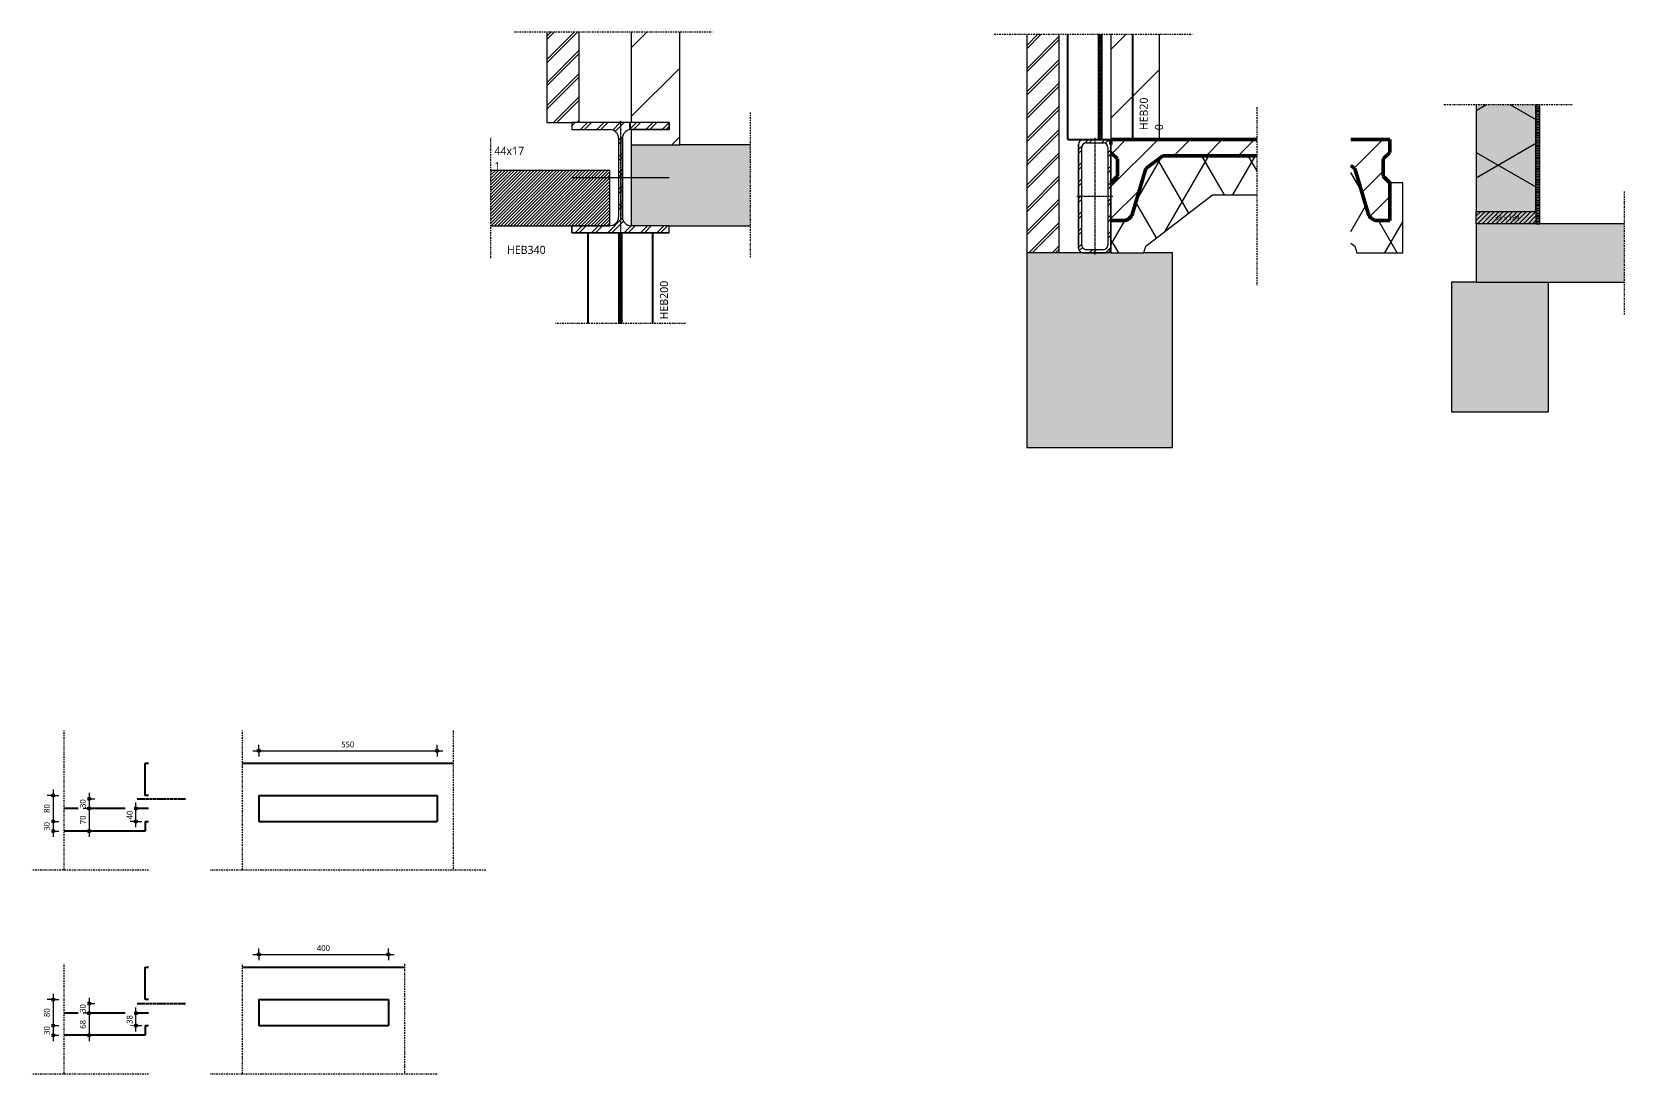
# Model space of a CAD drawing. Header units: millimetres. Extents: x -14163 to 55687, y -143 to 37302.
# Drawn here: x 44439 to 49350, y 25726 to 28942 of the extents above; entities that cross this region are included whole.
import ezdxf

# ---------------------------------------------------------------- set-up
doc = ezdxf.new("R2010")
doc.units = ezdxf.units.MM
for name, pattern in [('MV_center', [15, 6, -3, 3, -3]), ('MV_hartlijn_staal', [6.6, 5, -0.8, 0, -0.8]), ('MV_hidden', [3.75, 2.5, -1.25])]:
    doc.linetypes.add(name, pattern=pattern)
for name, color, linetype, lineweight in [('A-ANNO-DIMS', 211, 'Continuous', 13), ('A-ANNO-DIMS-10', 211, 'Continuous', 13), ('A-ANNO-NOTE', 131, 'Continuous', 18), ('A-DETL', 90, 'Continuous', 13), ('A-DETL-GENF', 92, 'Continuous', 18), ('A-DETL-IDEN', 3, 'Continuous', 18), ('A-DETL-MEDM', 33, 'Continuous', 18), ('G-ANNO-TEXT', 231, 'Continuous', 13)]:
    doc.layers.add(name, color=color, linetype=linetype, lineweight=lineweight)
doc.styles.add('Segoe UI', font='segoeui.ttf', dxfattribs={"height": 15})
doc.styles.add('Segoe UI_2', font='segoeui.ttf', dxfattribs={"height": 18})
doc.styles.add('Segoe UI_3', font='segoeui.ttf', dxfattribs={"height": 25})
doc.dimstyles.new('1_8_mm', dxfattribs={"dimscale": 304.8, "dimtxt": 18.852551, "dimasz": 0.032808, "dimexe": 0.059055, "dimexo": 0.0625, "dimgap": 0.016404, "dimtad": 1, "dimdec": 0, "dimzin": 0, "dimdsep": 46, "dimtxsty": 'Segoe UI_2', "dimblk1": 'DOTBLANK', "dimblk2": 'DOTBLANK', "dimsah": 1, "dimcen": 0.09, "dimdle": 0.059055, "dimazin": 0, "dimtfac": 1, "dimtdec": 4, "dimtix": 1, "dimtmove": 0, "dimatfit": 3, "dimfxl": 0.059055, "dimfxlon": 1, "dimtvp": 1, "dimtfill": 1, "dimtolj": 1, "dimtzin": 0, "dimarcsym": 2})
pattern_1 = [(45, (0, 0), (-35.921024, 35.921024), []), (45, (10.16, 0), (-35.921024, 35.921024), [])]
pattern_2 = [(45, (0, 0), (-106.066, 106.066), [])]

# ---------------------------------------------------------------- blocks, each defined once
blk = doc.blocks.new('NLRS_00_DI_maskeer - Type 1-4234760-Details Constructie')
at = {"layer": 'A-DETL-GENF', "linetype": 'MV_center'}
blk.add_line((330, 0), (-10.3, 0), dxfattribs=at)
blk = doc.blocks.new('NLRS_00_DI_maskeer - Type 1-V128-Details Constructie')
at = {"layer": 'A-DETL-GENF', "linetype": 'MV_center'}
blk.add_line((260.3, 0), (-100, 0), dxfattribs=at)
blk = doc.blocks.new('NLRS_00_DI_maskeer - Type 1-V129-Details Constructie')
at = {"layer": 'A-DETL-GENF', "linetype": 'MV_center'}
blk.add_line((340.3, 0), (0, 0), dxfattribs=at)
blk = doc.blocks.new('NLRS_00_DI_maskeer - Type 1-4234577-Details Constructie')
at = {"layer": 'A-DETL-GENF', "linetype": 'MV_center'}
blk.add_line((600, 0), (-100, 0), dxfattribs=at)
blk = doc.blocks.new('NLRS_00_DI_maskeer - Type 1-V130-Details Constructie')
at = {"layer": 'A-DETL-GENF', "linetype": 'MV_center'}
blk.add_line((330, 0), (-100, 0), dxfattribs=at)
blk = doc.blocks.new('NLRS_00_DI_maskeer - Type 1-V131-Details Constructie')
at = {"layer": 'A-DETL-GENF', "linetype": 'MV_center'}
blk.add_line((430, 0), (0, 0), dxfattribs=at)
blk = doc.blocks.new('NLRS_00_DI_maskeer - Type 1-4235044-Details Constructie')
at = {"layer": 'A-DETL-GENF', "linetype": 'MV_center'}
blk.add_line((750, 0), (-100, 0), dxfattribs=at)
blk = doc.blocks.new('28 Staalprofielen- IPE_HEA_HEB 2d - HEB340-3530648-Details Constructie')
at = {"layer": 'A-DETL-GENF', "lineweight": 13}
h = blk.add_hatch(dxfattribs=at)
h.set_pattern_fill('FP_253', color=256, style=0, pattern_type=2)
h.set_pattern_definition([(45, (-46254.398, -28492.188), (-25.144717, 25.144717), []), (45, (-46254.398, -28454.088), (-25.144717, 25.144717), [])])
h.paths.add_polyline_path([(150, -170), (150, -148.5), (33, -148.5), (26, -147.6), (19.5, -144.9), (13.9, -140.6), (9.6, -135), (6.9, -128.5), (6, -121.5), (6, 121.5), (6.9, 128.5), (9.6, 135), (13.9, 140.6), (19.5, 144.9), (26, 147.6), (33, 148.5), (150, 148.5), (150, 170), (-150, 170), (-150, 148.5), (-33, 148.5), (-26, 147.6), (-19.5, 144.9), (-13.9, 140.6), (-9.6, 135), (-6.9, 128.5), (-6, 121.5), (-6, -121.5), (-6.9, -128.5), (-9.6, -135), (-13.9, -140.6), (-19.5, -144.9), (-26, -147.6), (-33, -148.5), (-150, -148.5), (-150, -170)])
at = {"layer": 'A-DETL-GENF'}
for p, q in [((150, 170), (-150, 170)), ((-150, 170), (-150, 148.5)), ((150, 170), (-150, 170)), ((-150, 170), (-150, 148.5)), ((-150, 148.5), (-33, 148.5)), ((-150, 148.5), (-33, 148.5)), ((33, 148.5), (150, 148.5)), ((150, 148.5), (33, 148.5)), ((150, 148.5), (150, 170)), ((150, 170), (150, 148.5)), ((-6, 121.5), (-6, -121.5)), ((-6, 121.5), (-6, -121.5)), ((6, -121.5), (6, 121.5)), ((6, 121.5), (6, -121.5)), ((-150, 0), (150, 0)), ((-33, -148.5), (-150, -148.5)), ((-150, -148.5), (-150, -170)), ((-150, -170), (-150, -148.5)), ((-150, -148.5), (-33, -148.5)), ((-150, -170), (150, -170)), ((150, -170), (-150, -170)), ((150, -148.5), (33, -148.5)), ((150, -148.5), (33, -148.5)), ((150, -170), (150, -148.5)), ((150, -170), (150, -148.5))]:
    blk.add_line(p, q, dxfattribs=at)
at = {"layer": 'A-DETL-GENF', "linetype": 'MV_hartlijn_staal', "lineweight": 13}
blk.add_line((0, 175), (0, -170), dxfattribs=at)
at = {"layer": 'A-DETL-GENF'}
for centre, start, end in [((-33, 121.5), 0, 90), ((-33, 121.5), 360, 90), ((33, 121.5), 90, 180), ((33, 121.5), 90, 180), ((-33, -121.5), 270, 0), ((-33, -121.5), 270, 0), ((33, -121.5), 180, 270), ((33, -121.5), 180, 270)]:
    blk.add_arc(centre, 27, start, end, dxfattribs=at)
blk = doc.blocks.new('23 Ribcassettevloer_dwars - 900-668171-Details Constructie')
at = {"layer": 'A-DETL-GENF', "lineweight": 13}
h = blk.add_hatch(dxfattribs=at)
h.set_pattern_fill('FP_255', color=256, style=0, pattern_type=2)
h.set_pattern_definition([(45, (-47767.4, -28660.04), (-49.497475, 49.497475), [])])
h.paths.add_polyline_path([(37.7, -300), (45.3, -299), (52.4, -296.2), (58.5, -291.6), (63.3, -285.6), (66.4, -278.6), (108, -140), (160, -100), (450, -100), (450, -50), (0, -50), (0, -90), (20, -110), (20, -163.3), (0, -183.3), (0, -300), (20.2, -300)])
h.paths.add_polyline_path([(822.3, -300), (860, -300), (860, -183.3), (840, -163.3), (840, -110), (860, -90), (860, -50), (739.7, -50), (739.7, -130.5), (752, -140), (793.6, -278.6), (796.7, -285.6), (801.5, -291.6), (807.6, -296.2), (814.7, -299)])
h = blk.add_hatch(dxfattribs=at)
h.set_pattern_fill('FP_254', color=256, style=0, pattern_type=2)
h.set_pattern_definition([(60, (-4847.48, -1838.91), (-107.3872, 62), []), (120, (-4847.48, -1838.91), (-107.3872, -62), [])])
h.paths.add_polyline_path([(101.7, -400), (108, -379), (313.4, -221), (450, -221), (450, -100), (160, -100), (108, -140), (66.4, -278.6), (63.3, -285.6), (58.5, -291.6), (52.4, -296.2), (45.3, -299), (37.7, -300), (0, -300), (0, -400), (20.2, -400)])
h.paths.add_polyline_path([(758.3, -400), (900, -400), (900, -183.3), (860, -183.3), (860, -300), (822.3, -300), (814.7, -299), (807.6, -296.2), (801.5, -291.6), (796.7, -285.6), (793.6, -278.6), (752, -140), (739.7, -130.5), (739.7, -369.5), (752, -379)])
at = {"layer": 'A-DETL-GENF', "lineweight": 50}
for p, q in [((450, -50), (0, -50)), ((0, -50), (0, -65)), ((0, -90), (20, -110)), ((860, -50), (739.7, -50)), ((840, -110), (860, -90)), ((860, -90), (860, -50)), ((20, -110), (20, -163.3)), ((66.4, -278.6), (108, -140)), ((108, -140), (160, -100)), ((160, -100), (450, -100)), ((739.7, -130.5), (752, -140)), ((752, -140), (793.6, -278.6)), ((840, -163.3), (840, -110)), ((20, -163.3), (0, -183.3)), ((860, -183.3), (840, -163.3)), ((860, -300), (860, -183.3)), ((0, -300), (37.7, -300)), ((822.3, -300), (860, -300))]:
    blk.add_line(p, q, dxfattribs=at)
at = {"layer": 'A-DETL-GENF', "lineweight": 13}
for p, q in [((900, -183.3), (860, -183.3)), ((900, -400), (900, -183.3)), ((108, -379), (313.4, -221)), ((313.4, -221), (450, -221)), ((0, -385), (0, -400)), ((101.7, -400), (108, -379)), ((739.7, -369.5), (752, -379)), ((752, -379), (758.3, -400)), ((0, -400), (101.7, -400)), ((758.3, -400), (900, -400))]:
    blk.add_line(p, q, dxfattribs=at)
at = {"layer": 'A-DETL-GENF', "lineweight": 50}
for centre, start, end in [((37.7, -270), 270, 343.3008), ((822.3, -270), 196.6992, 270)]:
    blk.add_arc(centre, 30, start, end, dxfattribs=at)
blk = doc.blocks.new('28 Staalprofielen- koker SHS-2d - K350_100_10-4228990-Details Constructie')
at = {"layer": 'A-DETL-GENF', "lineweight": 13}
h = blk.add_hatch(dxfattribs=at)
h.set_pattern_fill('FP_256', color=256, style=0, pattern_type=2)
h.set_pattern_definition([(45, (-47717.398, -28435.042), (-25.144717, 25.144717), []), (45, (-47717.398, -28396.942), (-25.144717, 25.144717), [])])
h.paths.add_polyline_path([(-35, -175), (35, -175), (38.9, -174.5), (42.5, -173), (45.6, -170.6), (48, -167.5), (49.5, -163.9), (50, -160), (50, 160), (49.5, 163.9), (48, 167.5), (45.6, 170.6), (42.5, 173), (38.9, 174.5), (35, 175), (-35, 175), (-38.9, 174.5), (-42.5, 173), (-45.6, 170.6), (-48, 167.5), (-49.5, 163.9), (-50, 160), (-50, -160), (-49.5, -163.9), (-48, -167.5), (-45.6, -170.6), (-42.5, -173), (-38.9, -174.5)])
h.paths.add_polyline_path([(26.5, -165), (-26.5, -165), (-30, -164.5), (-33.2, -163.2), (-36, -161), (-38.2, -158.2), (-39.5, -155), (-40, -151.5), (-40, 151.5), (-39.5, 155), (-38.2, 158.3), (-36, 161), (-33.2, 163.2), (-30, 164.5), (-26.5, 165), (26.5, 165), (30, 164.5), (33.3, 163.2), (36, 161), (38.2, 158.3), (39.5, 155), (40, 151.5), (40, -151.5), (39.5, -155), (38.2, -158.2), (36, -161), (33.3, -163.2), (30, -164.5)])
at = {"layer": 'A-DETL-GENF'}
for p, q in [((-50, 160), (-50, -160)), ((-50, -160), (-50, 160)), ((-40, -151.5), (-40, 151.5)), ((-40, -151.5), (-40, 151.5)), ((35, 175), (-35, 175)), ((-35, 175), (35, 175)), ((-26.5, 165), (26.5, 165)), ((-26.5, 165), (26.5, 165)), ((40, 151.5), (40, -151.5)), ((40, 151.5), (40, -151.5)), ((50, -160), (50, 160)), ((50, 160), (50, -160)), ((-35, -175), (35, -175)), ((35, -175), (-35, -175)), ((26.5, -165), (-26.5, -165)), ((26.5, -165), (-26.5, -165))]:
    blk.add_line(p, q, dxfattribs=at)
at = {"layer": 'A-DETL-GENF', "linetype": 'MV_hartlijn_staal', "lineweight": 13}
for p, q in [((0, 180), (0, -180)), ((-55, 0), (56.1, 0))]:
    blk.add_line(p, q, dxfattribs=at)
at = {"layer": 'A-DETL-GENF'}
for centre, radius, start, end in [((-35, 160), 15, 90, 180), ((-35, 160), 15, 90, 180), ((-26.5, 151.5), 13.5, 90, 180), ((-26.5, 151.5), 13.5, 90, 180), ((26.5, 151.5), 13.5, 360, 90), ((26.5, 151.5), 13.5, 360, 90), ((35, 160), 15, 360, 90), ((35, 160), 15, 360, 90), ((-35, -160), 15, 180, 270), ((-35, -160), 15, 180, 270), ((-26.5, -151.5), 13.5, 180, 270), ((-26.5, -151.5), 13.5, 180, 270), ((26.5, -151.5), 13.5, 270, 360), ((26.5, -151.5), 13.5, 270, 360), ((35, -160), 15, 270, 360), ((35, -160), 15, 270, 0)]:
    blk.add_arc(centre, radius, start, end, dxfattribs=at)
blk = doc.blocks.new('NLRS_00_DI_maskeer - Type 1-4234390-Details Constructie')
at = {"layer": 'A-DETL-GENF', "linetype": 'MV_center'}
blk.add_line((271, 0), (-100, 0), dxfattribs=at)
blk = doc.blocks.new('NLRS_00_DI_maskeer - Type 1-4234382-Details Constructie')
at = {"layer": 'A-DETL-GENF', "linetype": 'MV_center'}
blk.add_line((300, 0), (-100, 0), dxfattribs=at)
blk = doc.blocks.new('NLRS_00_DI_maskeer - Type 1-4234379-Details Constructie')
at = {"layer": 'A-DETL-GENF', "linetype": 'MV_center'}
blk.add_line((350, 0), (-100, 0), dxfattribs=at)
blk = doc.blocks.new('NLRS_00_DI_maskeer - Type 1-4234391-Details Constructie')
at = {"layer": 'A-DETL-GENF', "linetype": 'MV_center'}
blk.add_line((510, 0), (-100, 0), dxfattribs=at)
blk = doc.blocks.new('NLRS_00_DI_maskeer - Type 1-4234392-Details Constructie')
at = {"layer": 'A-DETL-GENF', "linetype": 'MV_center'}
blk.add_line((450, 0), (-100, 0), dxfattribs=at)
blk = doc.blocks.new('00 hout_rechthoekig_sls - SLS 38x184-3186693-Details Constructie')
at = {"layer": 'A-DETL-GENF', "lineweight": 13}
blk.add_hatch(color=256, dxfattribs=at).paths.add_polyline_path([(184, -38), (184, 0), (0, 0), (0, -38)])
at = {"layer": 'A-DETL-MEDM', "lineweight": 13}
h = blk.add_hatch(dxfattribs=at)
h.set_pattern_fill('FP_259', color=256, style=0, pattern_type=2)
h.set_pattern_definition([(45, (-48894.398, -28388.042), (-7.0710678, 7.0710678), [])])
h.paths.add_polyline_path([(184, -38), (184, 0), (0, 0), (0, -38)])
at = {"layer": 'A-DETL-MEDM'}
for p, q in [((0, 0), (184, 0)), ((0, -38), (0, 0)), ((184, 0), (184, -38)), ((184, 0), (184, -38)), ((184, 0), (184, -38)), ((184, -38), (0, -38)), ((184, -38), (0, -38))]:
    blk.add_line(p, q, dxfattribs=at)
blk = doc.blocks.new('42 isolatie - Type 1-3777392-Details Constructie')
at = {"layer": 'A-DETL-GENF'}
blk.add_hatch(color=256, dxfattribs=at).paths.add_polyline_path([(0.3, -0.8), (0.3, -184.8), (330.3, -184.8), (330.3, -0.8)])
at = {"layer": 'A-DETL-GENF', "lineweight": 13}
h = blk.add_hatch(dxfattribs=at)
h.set_pattern_fill('FP_118', color=256, style=0, pattern_type=2)
h.set_pattern_definition([(300, (-2126.39, -181.76), (-155.885, -90), []), (240, (-2126.39, -181.76), (-155.885, 90), [])])
h.paths.add_polyline_path([(0.3, -0.8), (0.3, -184.8), (330.3, -184.8), (330.3, -0.8)])
at = {"layer": 'A-DETL-GENF'}
for p, q in [((330.3, -0.8), (0.3, -0.8)), ((0.3, -0.8), (0.3, -184.8)), ((330.3, -0.8), (0.3, -0.8)), ((0.3, -0.8), (0.3, -184.8)), ((0.3, -184.8), (330.3, -184.8))]:
    blk.add_line(p, q, dxfattribs=at)
blk = doc.blocks.new('40 multiplex - D12-4249819-Details Constructie')
at = {"layer": 'A-DETL-GENF', "lineweight": 13}
h = blk.add_hatch(dxfattribs=at)
h.set_pattern_fill('FP_260', color=256, style=0, pattern_type=2)
h.set_pattern_definition([(90, (28888.042, -49078.398), (-5, 3e-16), [])])
h.paths.add_polyline_path([(538, 12), (170, 12), (170, 0), (538, 0)])
for p, q in [((538, 12), (170, 12)), ((170, 0), (538, 0)), ((538, 0), (538, 12))]:
    blk.add_line(p, q, dxfattribs=at)
blk = doc.blocks.new('NLRS_00_DI_maskeer - Type 1-4235046-Details Constructie')
at = {"layer": 'A-DETL-GENF', "linetype": 'MV_center'}
blk.add_line((-100, 0), (296, 0), dxfattribs=at)
blk = doc.blocks.new('NLRS_00_DI_maskeer - Type 1-4234575-Details Constructie')
at = {"layer": 'A-DETL-GENF', "linetype": 'MV_center'}
blk.add_line((-100, 0), (280, 0), dxfattribs=at)
blk = doc.blocks.new('DIMBLOCK289-Details Constructie')
at = {"layer": 'A-ANNO-DIMS-10'}
for p, q in [((44504.3, 25955.8), (44486.3, 25955.8)), ((44504.3, 25973.8), (44504.3, 25875.8)), ((44504.3, 25955.8), (44522.3, 25955.8)), ((44504.3, 25875.8), (44486.3, 25875.8)), ((44504.3, 25875.8), (44522.3, 25875.8))]:
    blk.add_line(p, q, dxfattribs=at)
for centre in [(44504.3, 25955.8), (44504.3, 25875.8)]:
    blk.add_circle(centre, 5, dxfattribs=at)
at = {"layer": 'A-ANNO-DIMS-10', "color": 0, "insert": (44475.8, 25902.1), "char_height": 18, "width": 32.906, "attachment_point": 1, "rotation": 90, "line_spacing_factor": 1.142579, "style": 'Segoe UI_2', "bg_fill": 3, "box_fill_scale": 1.25, "bg_fill_color": 9, "bg_fill_true_color": 13158600, "bg_fill_transparency": 0}
blk.add_mtext('80', dxfattribs=at)
blk = doc.blocks.new('_DotBlank')
at = {"color": 0, "linetype": 'ByBlock', "lineweight": -2}
blk.add_line((-0.5, 0), (-1, 0), dxfattribs=at)
blk.add_circle((0, 0), 0.5, dxfattribs=at)
blk = doc.blocks.new('DIMBLOCK290-Details Constructie')
at = {"layer": 'A-ANNO-DIMS-10'}
for p, q in [((44504.3, 25875.8), (44486.3, 25875.8)), ((44504.3, 25845.8), (44486.3, 25845.8)), ((44504.3, 25875.8), (44504.3, 25827.8)), ((44504.3, 25875.8), (44522.3, 25875.8)), ((44504.3, 25845.8), (44522.3, 25845.8))]:
    blk.add_line(p, q, dxfattribs=at)
for centre in [(44504.3, 25875.8), (44504.3, 25845.8)]:
    blk.add_circle(centre, 5, dxfattribs=at)
at = {"layer": 'A-ANNO-DIMS-10', "color": 0, "insert": (44475.8, 25847.1), "char_height": 18, "width": 32.906, "attachment_point": 1, "rotation": 90, "line_spacing_factor": 1.142579, "style": 'Segoe UI_2', "bg_fill": 3, "box_fill_scale": 1.25, "bg_fill_color": 9, "bg_fill_true_color": 13158600, "bg_fill_transparency": 0}
blk.add_mtext('30', dxfattribs=at)
blk = doc.blocks.new('DIMBLOCK291-Details Constructie')
at = {"layer": 'A-ANNO-DIMS-10'}
for p, q in [((44615.3, 25943.8), (44597.3, 25943.8)), ((44615.3, 25961.8), (44615.3, 25913.8)), ((44615.3, 25943.8), (44633.3, 25943.8)), ((44615.3, 25913.8), (44597.3, 25913.8)), ((44615.3, 25913.8), (44633.3, 25913.8))]:
    blk.add_line(p, q, dxfattribs=at)
for centre in [(44615.3, 25943.8), (44615.3, 25913.8)]:
    blk.add_circle(centre, 5, dxfattribs=at)
at = {"layer": 'A-ANNO-DIMS-10', "color": 0, "insert": (44586.8, 25915.1), "char_height": 18, "width": 32.906, "attachment_point": 1, "rotation": 90, "line_spacing_factor": 1.142579, "style": 'Segoe UI_2', "bg_fill": 3, "box_fill_scale": 1.25, "bg_fill_color": 9, "bg_fill_true_color": 13158600, "bg_fill_transparency": 0}
blk.add_mtext('30', dxfattribs=at)
blk = doc.blocks.new('DIMBLOCK292-Details Constructie')
at = {"layer": 'A-ANNO-DIMS-10'}
for p, q in [((44615.3, 25913.8), (44597.3, 25913.8)), ((44615.3, 25913.8), (44615.3, 25827.8)), ((44615.3, 25913.8), (44633.3, 25913.8)), ((44615.3, 25845.8), (44597.3, 25845.8)), ((44615.3, 25845.8), (44633.3, 25845.8))]:
    blk.add_line(p, q, dxfattribs=at)
for centre in [(44615.3, 25913.8), (44615.3, 25845.8)]:
    blk.add_circle(centre, 5, dxfattribs=at)
at = {"layer": 'A-ANNO-DIMS-10', "color": 0, "insert": (44586.8, 25866.1), "char_height": 18, "width": 32.906, "attachment_point": 1, "rotation": 90, "line_spacing_factor": 1.142579, "style": 'Segoe UI_2', "bg_fill": 3, "box_fill_scale": 1.25, "bg_fill_color": 9, "bg_fill_true_color": 13158600, "bg_fill_transparency": 0}
blk.add_mtext('68', dxfattribs=at)
blk = doc.blocks.new('DIMBLOCK293-Details Constructie')
at = {"layer": 'A-ANNO-DIMS-10'}
for p, q in [((44759.5, 25913.8), (44741.5, 25913.8)), ((44759.5, 25857.8), (44759.5, 25931.8)), ((44759.5, 25913.8), (44777.5, 25913.8)), ((44759.5, 25875.8), (44741.5, 25875.8)), ((44759.5, 25875.8), (44777.5, 25875.8))]:
    blk.add_line(p, q, dxfattribs=at)
for centre in [(44759.5, 25913.8), (44759.5, 25875.8)]:
    blk.add_circle(centre, 5, dxfattribs=at)
at = {"layer": 'A-ANNO-DIMS-10', "color": 0, "insert": (44731.1, 25881.1), "char_height": 18, "width": 32.906, "attachment_point": 1, "rotation": 90, "line_spacing_factor": 1.142579, "style": 'Segoe UI_2', "bg_fill": 3, "box_fill_scale": 1.25, "bg_fill_color": 9, "bg_fill_true_color": 13158600, "bg_fill_transparency": 0}
blk.add_mtext('38', dxfattribs=at)
blk = doc.blocks.new('DIMBLOCK294-Details Constructie')
at = {"layer": 'A-ANNO-DIMS-10'}
for p, q in [((44504.3, 26585.8), (44486.3, 26585.8)), ((44504.3, 26603.8), (44504.3, 26505.8)), ((44504.3, 26585.8), (44522.3, 26585.8)), ((44504.3, 26505.8), (44486.3, 26505.8)), ((44504.3, 26505.8), (44522.3, 26505.8))]:
    blk.add_line(p, q, dxfattribs=at)
for centre in [(44504.3, 26585.8), (44504.3, 26505.8)]:
    blk.add_circle(centre, 5, dxfattribs=at)
at = {"layer": 'A-ANNO-DIMS-10', "color": 0, "insert": (44475.8, 26532.1), "char_height": 18, "width": 32.906, "attachment_point": 1, "rotation": 90, "line_spacing_factor": 1.142579, "style": 'Segoe UI_2', "bg_fill": 3, "box_fill_scale": 1.25, "bg_fill_color": 9, "bg_fill_true_color": 13158600, "bg_fill_transparency": 0}
blk.add_mtext('80', dxfattribs=at)
blk = doc.blocks.new('DIMBLOCK295-Details Constructie')
at = {"layer": 'A-ANNO-DIMS-10'}
for p, q in [((44504.3, 26505.8), (44486.3, 26505.8)), ((44504.3, 26475.8), (44486.3, 26475.8)), ((44504.3, 26505.8), (44504.3, 26457.8)), ((44504.3, 26505.8), (44522.3, 26505.8)), ((44504.3, 26475.8), (44522.3, 26475.8))]:
    blk.add_line(p, q, dxfattribs=at)
for centre in [(44504.3, 26505.8), (44504.3, 26475.8)]:
    blk.add_circle(centre, 5, dxfattribs=at)
at = {"layer": 'A-ANNO-DIMS-10', "color": 0, "insert": (44475.8, 26477.1), "char_height": 18, "width": 32.906, "attachment_point": 1, "rotation": 90, "line_spacing_factor": 1.142579, "style": 'Segoe UI_2', "bg_fill": 3, "box_fill_scale": 1.25, "bg_fill_color": 9, "bg_fill_true_color": 13158600, "bg_fill_transparency": 0}
blk.add_mtext('30', dxfattribs=at)
blk = doc.blocks.new('DIMBLOCK296-Details Constructie')
at = {"layer": 'A-ANNO-DIMS-10'}
for p, q in [((44615.3, 26575.8), (44597.3, 26575.8)), ((44615.3, 26593.8), (44615.3, 26545.8)), ((44615.3, 26575.8), (44633.3, 26575.8)), ((44615.3, 26545.8), (44597.3, 26545.8)), ((44615.3, 26545.8), (44633.3, 26545.8))]:
    blk.add_line(p, q, dxfattribs=at)
for centre in [(44615.3, 26575.8), (44615.3, 26545.8)]:
    blk.add_circle(centre, 5, dxfattribs=at)
at = {"layer": 'A-ANNO-DIMS-10', "color": 0, "insert": (44586.8, 26547.1), "char_height": 18, "width": 32.906, "attachment_point": 1, "rotation": 90, "line_spacing_factor": 1.142579, "style": 'Segoe UI_2', "bg_fill": 3, "box_fill_scale": 1.25, "bg_fill_color": 9, "bg_fill_true_color": 13158600, "bg_fill_transparency": 0}
blk.add_mtext('30', dxfattribs=at)
blk = doc.blocks.new('DIMBLOCK297-Details Constructie')
at = {"layer": 'A-ANNO-DIMS-10'}
for p, q in [((44615.3, 26545.8), (44597.3, 26545.8)), ((44615.3, 26545.8), (44615.3, 26457.8)), ((44615.3, 26545.8), (44633.3, 26545.8)), ((44615.3, 26475.8), (44597.3, 26475.8)), ((44615.3, 26475.8), (44633.3, 26475.8))]:
    blk.add_line(p, q, dxfattribs=at)
for centre in [(44615.3, 26545.8), (44615.3, 26475.8)]:
    blk.add_circle(centre, 5, dxfattribs=at)
at = {"layer": 'A-ANNO-DIMS-10', "color": 0, "insert": (44586.8, 26497.1), "char_height": 18, "width": 32.906, "attachment_point": 1, "rotation": 90, "line_spacing_factor": 1.142579, "style": 'Segoe UI_2', "bg_fill": 3, "box_fill_scale": 1.25, "bg_fill_color": 9, "bg_fill_true_color": 13158600, "bg_fill_transparency": 0}
blk.add_mtext('70', dxfattribs=at)
blk = doc.blocks.new('DIMBLOCK298-Details Constructie')
at = {"layer": 'A-ANNO-DIMS-10'}
for p, q in [((44759.5, 26545.8), (44741.5, 26545.8)), ((44759.5, 26487.8), (44759.5, 26563.8)), ((44759.5, 26545.8), (44777.5, 26545.8)), ((44759.5, 26505.8), (44741.5, 26505.8)), ((44759.5, 26505.8), (44777.5, 26505.8))]:
    blk.add_line(p, q, dxfattribs=at)
for centre in [(44759.5, 26545.8), (44759.5, 26505.8)]:
    blk.add_circle(centre, 5, dxfattribs=at)
at = {"layer": 'A-ANNO-DIMS-10', "color": 0, "insert": (44731.1, 26512.1), "char_height": 18, "width": 32.906, "attachment_point": 1, "rotation": 90, "line_spacing_factor": 1.142579, "style": 'Segoe UI_2', "bg_fill": 3, "box_fill_scale": 1.25, "bg_fill_color": 9, "bg_fill_true_color": 13158600, "bg_fill_transparency": 0}
blk.add_mtext('40', dxfattribs=at)
blk = doc.blocks.new('DIMBLOCK299-Details Constructie')
at = {"layer": 'A-ANNO-DIMS-10'}
for p, q in [((45120.6, 26723.8), (45706.6, 26723.8)), ((45138.6, 26723.8), (45138.6, 26741.8)), ((45138.6, 26723.8), (45138.6, 26705.8)), ((45688.6, 26723.8), (45688.6, 26741.8)), ((45688.6, 26723.8), (45688.6, 26705.8))]:
    blk.add_line(p, q, dxfattribs=at)
for centre in [(45138.6, 26723.8), (45688.6, 26723.8)]:
    blk.add_circle(centre, 5, dxfattribs=at)
at = {"layer": 'A-ANNO-DIMS-10', "color": 0, "insert": (45393, 26752.3), "char_height": 18, "width": 49.359, "attachment_point": 1, "line_spacing_factor": 1.142579, "style": 'Segoe UI_2', "bg_fill": 3, "box_fill_scale": 1.25, "bg_fill_color": 9, "bg_fill_true_color": 13158600, "bg_fill_transparency": 0}
blk.add_mtext('550', dxfattribs=at)
blk = doc.blocks.new('DIMBLOCK300-Details Constructie')
at = {"layer": 'A-ANNO-DIMS-10'}
for p, q in [((45120.6, 26095.4), (45556.6, 26095.4)), ((45138.6, 26095.4), (45138.6, 26113.4)), ((45138.6, 26095.4), (45138.6, 26077.4)), ((45538.6, 26095.4), (45538.6, 26113.4)), ((45538.6, 26095.4), (45538.6, 26077.4))]:
    blk.add_line(p, q, dxfattribs=at)
for centre in [(45138.6, 26095.4), (45538.6, 26095.4)]:
    blk.add_circle(centre, 5, dxfattribs=at)
at = {"layer": 'A-ANNO-DIMS-10', "color": 0, "insert": (45318, 26123.9), "char_height": 18, "width": 49.359, "attachment_point": 1, "line_spacing_factor": 1.142579, "style": 'Segoe UI_2', "bg_fill": 3, "box_fill_scale": 1.25, "bg_fill_color": 9, "bg_fill_true_color": 13158600, "bg_fill_transparency": 0}
blk.add_mtext('400', dxfattribs=at)

msp = doc.modelspace()

# ---------------------------------------------------------------- hatches: boundary and pattern name
at = {"layer": 'A-DETL-GENF', "lineweight": 13}
h = msp.add_hatch(dxfattribs=at)
h.set_pattern_fill('FP_125', color=50, style=0, pattern_type=2)
h.set_pattern_definition(pattern_1)
h.paths.add_polyline_path([(46027.4, 28662.2), (46127.4, 28662.2), (46127.4, 28942.2), (46027.4, 28942.2), (46027.4, 28877.2)])
h = msp.add_hatch(dxfattribs=at)
h.set_pattern_fill('FP_124', color=254, style=0, pattern_type=2)
h.set_pattern_definition(pattern_2)
h.paths.add_polyline_path([(46287.4, 28593.7), (46437.4, 28593.7), (46437.4, 28942.2), (46287.4, 28942.2), (46287.4, 28662.2), (46404.4, 28662.2), (46404.4, 28640.7), (46287.4, 28640.7), (46287.4, 28639.8)])
h = msp.add_hatch(dxfattribs=at)
h.set_pattern_fill('FP_125', color=50, style=0, pattern_type=2)
h.set_pattern_definition(pattern_1)
h.paths.add_polyline_path([(47507.4, 28260), (47607.4, 28260), (47607.4, 28935), (47507.4, 28935), (47507.4, 28555.4)])
h = msp.add_hatch(dxfattribs=at)
h.set_pattern_fill('FP_124', color=254, style=0, pattern_type=2)
h.set_pattern_definition(pattern_2)
h.paths.add_polyline_path([(47787.4, 28610), (47917.4, 28610), (47917.4, 28935), (47767.4, 28935), (47767.4, 28610)])
at = {"layer": 'A-DETL-GENF'}
for color, points in [(10, [(46404.4, 28343.7), (46654.4, 28343.7), (46654.4, 28593.7), (46287.4, 28593.7), (46287.4, 28343.7)]), (9, [(49078.4, 28170), (49350.4, 28170), (49350.4, 28350), (48894.4, 28350), (48894.4, 28170)]), (10, [(47957.4, 27660), (47957.4, 28260), (47507.4, 28260), (47507.4, 27660)]), (9, [(48817.4, 27770), (49117.4, 27770), (49117.4, 28170), (48817.4, 28170)])]:
    msp.add_hatch(color=color, dxfattribs=at).paths.add_polyline_path(points)
at = {"layer": 'A-DETL-GENF', "lineweight": 13}
h = msp.add_hatch(dxfattribs=at)
h.set_pattern_fill('FP_120', color=250, style=0, pattern_type=2)
h.set_pattern_definition([(45, (0, 0), (-4.9497475, 4.9497475), [])])
h.paths.add_polyline_path([(45854.4, 28343.7), (46221.4, 28343.7), (46221.4, 28514.7), (45854.4, 28514.7)])

# ---------------------------------------------------------------- linework, layer by layer
at = {"layer": 'A-DETL', "lineweight": 18}
for p, q in [((46027.4, 28942.2), (46027.4, 28662.2)), ((46127.4, 28662.2), (46127.4, 28942.2)), ((46287.4, 28942.2), (46287.4, 28662.2)), ((46437.4, 28593.7), (46437.4, 28942.2)), ((47507.4, 28935), (47507.4, 28260)), ((47607.4, 28260), (47607.4, 28935)), ((47767.4, 28935), (47767.4, 28610)), ((47917.4, 28610), (47917.4, 28935)), ((46027.4, 28662.2), (46104.4, 28662.2)), ((46287.4, 28640.7), (46287.4, 28593.7)), ((46287.4, 28593.7), (46287.4, 28343.7)), ((46287.4, 28593.7), (46437.4, 28593.7)), ((46654.4, 28593.7), (46437.4, 28593.7)), ((46221.4, 28514.7), (45854.4, 28514.7)), ((46221.4, 28343.7), (46221.4, 28514.7)), ((45854.4, 28343.7), (46104.4, 28343.7)), ((46404.4, 28343.7), (46654.4, 28343.7)), ((48894.4, 28350), (48894.4, 28170)), ((49350.4, 28350), (49090.4, 28350)), ((47682.4, 28260), (47507.4, 28260)), ((47507.4, 28260), (47507.4, 27660)), ((47767.4, 28260), (47752.4, 28260)), ((47957.4, 28260), (47869.1, 28260)), ((47957.4, 27660), (47957.4, 28260)), ((48894.4, 28170), (48817.4, 28170)), ((48817.4, 28170), (48817.4, 27770)), ((48894.4, 28170), (49350.4, 28170)), ((49117.4, 27770), (49117.4, 28170)), ((48817.4, 27770), (49117.4, 27770)), ((47507.4, 27660), (47957.4, 27660))]:
    msp.add_line(p, q, dxfattribs=at)
at = {"layer": 'A-DETL', "lineweight": 25}
for p, q in [((47634.4, 28610), (47634.4, 28935)), ((47729.9, 28610), (47729.9, 28935)), ((47738.9, 28610), (47738.9, 28935)), ((47834.4, 28610), (47834.4, 28935)), ((46284.4, 28640.7), (46284.4, 28662.2)), ((47634.4, 28610), (47834.4, 28610)), ((46154.4, 28042.2), (46154.4, 28322.2)), ((46249.9, 28042.2), (46249.9, 28322.2)), ((46258.9, 28042.2), (46258.9, 28322.2)), ((46354.4, 28042.2), (46354.4, 28322.2)), ((44788.6, 26685.8), (44798.9, 26685.8)), ((44788.6, 26585.8), (44788.6, 26685.8)), ((45088.6, 26685.8), (45138.6, 26685.8)), ((45138.6, 26685.8), (45688.6, 26685.8)), ((45688.6, 26685.8), (45738.6, 26685.8)), ((44798.9, 26585.8), (44788.6, 26585.8)), ((45138.6, 26585.8), (45688.6, 26585.8)), ((45138.6, 26585.8), (45138.6, 26505.8)), ((45688.6, 26585.8), (45688.6, 26505.8)), ((44798.9, 26545.8), (44538.6, 26545.8)), ((44788.6, 26475.8), (44538.6, 26475.8)), ((44788.6, 26505.8), (44798.9, 26505.8)), ((44788.6, 26505.8), (44788.6, 26475.8)), ((45138.6, 26505.8), (45688.6, 26505.8)), ((44788.6, 26055.8), (44798.9, 26055.8)), ((44788.6, 25955.8), (44788.6, 26055.8)), ((45088.6, 26055.8), (45138.6, 26055.8)), ((45138.6, 26055.8), (45538.6, 26055.8)), ((45538.6, 26055.8), (45588.6, 26055.8)), ((44798.9, 25955.8), (44788.6, 25955.8)), ((45138.6, 25955.8), (45538.6, 25955.8)), ((45138.6, 25955.8), (45138.6, 25875.8)), ((45538.6, 25955.8), (45538.6, 25875.8)), ((44798.9, 25913.8), (44538.6, 25913.8)), ((44788.6, 25845.8), (44538.6, 25845.8)), ((44788.6, 25875.8), (44798.9, 25875.8)), ((44788.6, 25875.8), (44788.6, 25845.8)), ((45138.6, 25875.8), (45538.6, 25875.8))]:
    msp.add_line(p, q, dxfattribs=at)
at = {"layer": 'A-DETL', "linetype": 'MV_hartlijn_staal'}
for p, q in [((47734.4, 28610), (47734.4, 28935)), ((46254.4, 28042.2), (46254.4, 28322.2))]:
    msp.add_line(p, q, dxfattribs=at)
at = {"layer": 'A-DETL', "linetype": 'MV_hidden', "lineweight": 25}
for p, q in [((44763.6, 26575.8), (44913.6, 26575.8)), ((44763.6, 25943.8), (44913.6, 25943.8))]:
    msp.add_line(p, q, dxfattribs=at)

# ---------------------------------------------------------------- block references
at = {"layer": 'A-DETL-GENF', "linetype": 'MV_center'}
for name, p, rotation in [('NLRS_00_DI_maskeer - Type 1-4234391-Details Constructie', (46437.4, 28942.2), 180), ('NLRS_00_DI_maskeer - Type 1-4234391-Details Constructie', (47917.4, 28935), 180), ('NLRS_00_DI_maskeer - Type 1-4234379-Details Constructie', (46654.4, 28343.7), 90), ('NLRS_00_DI_maskeer - Type 1-4234392-Details Constructie', (48217.4, 28260), 90), ('NLRS_00_DI_maskeer - Type 1-4234390-Details Constructie', (45854.4, 28514.7), 270), ('NLRS_00_DI_maskeer - Type 1-4234575-Details Constructie', (49350.4, 28350), 270), ('NLRS_00_DI_maskeer - Type 1-V130-Details Constructie', (44538.6, 26685.8), 270), ('NLRS_00_DI_maskeer - Type 1-V130-Details Constructie', (45088.6, 26685.8), 270), ('NLRS_00_DI_maskeer - Type 1-V131-Details Constructie', (45738.6, 26355.8), 90), ('NLRS_00_DI_maskeer - Type 1-4234760-Details Constructie', (44538.6, 26055.8), 270), ('NLRS_00_DI_maskeer - Type 1-4234760-Details Constructie', (45088.6, 26055.8), 270), ('NLRS_00_DI_maskeer - Type 1-V129-Details Constructie', (45588.6, 25725.8), 90)]:
    msp.add_blockref(name, p, dxfattribs=dict(at, rotation=rotation))
for name, p in [('NLRS_00_DI_maskeer - Type 1-4235046-Details Constructie', (48894.4, 28718)), ('NLRS_00_DI_maskeer - Type 1-4234382-Details Constructie', (46154.4, 28042.2)), ('NLRS_00_DI_maskeer - Type 1-V128-Details Constructie', (44538.6, 26355.8)), ('NLRS_00_DI_maskeer - Type 1-4235044-Details Constructie', (45088.6, 26355.8)), ('NLRS_00_DI_maskeer - Type 1-V128-Details Constructie', (44538.6, 25725.8)), ('NLRS_00_DI_maskeer - Type 1-4234577-Details Constructie', (45088.6, 25725.8))]:
    msp.add_blockref(name, p, dxfattribs=at)
at = {"layer": 'A-DETL-GENF', "rotation": 90}
msp.add_blockref('42 isolatie - Type 1-3777392-Details Constructie', (48893.6, 28387.8), dxfattribs=at)
at = {"layer": 'A-DETL-GENF', "lineweight": 13, "rotation": 270}
msp.add_blockref('40 multiplex - D12-4249819-Details Constructie', (49078.4, 28888), dxfattribs=at)
at = {"layer": 'A-DETL-GENF'}
msp.add_blockref('28 Staalprofielen- IPE_HEA_HEB 2d - HEB340-3530648-Details Constructie', (46254.4, 28492.2), dxfattribs=at)
at = {"layer": 'A-DETL-GENF', "linetype": 'MV_hartlijn_staal', "lineweight": 13}
msp.add_blockref('28 Staalprofielen- koker SHS-2d - K350_100_10-4228990-Details Constructie', (47717.4, 28435), dxfattribs=at)
at = {"layer": 'A-DETL-GENF', "lineweight": 50}
msp.add_blockref('23 Ribcassettevloer_dwars - 900-668171-Details Constructie', (47767.4, 28660), dxfattribs=at)
at = {"layer": 'A-DETL-MEDM', "lineweight": 13}
msp.add_blockref('00 hout_rechthoekig_sls - SLS 38x184-3186693-Details Constructie', (48894.4, 28388), dxfattribs=at)

# ---------------------------------------------------------------- texts
at = {"layer": 'A-ANNO-NOTE', "lineweight": 13, "insert": (48950.3, 28375.9), "char_height": 15, "width": 94.599, "attachment_point": 1, "style": 'Segoe UI'}
msp.add_mtext('38 x 184', dxfattribs=at)
at = {"layer": 'A-DETL-IDEN', "lineweight": 13, "insert": (45904.3, 28281.9), "char_height": 25, "width": 145.907, "attachment_point": 1, "style": 'Segoe UI_3', "bg_fill": 3, "box_fill_scale": 1.25, "bg_fill_color": 9, "bg_fill_true_color": 13158600, "bg_fill_transparency": 0}
msp.add_mtext('HEB340', dxfattribs=at)
at = {"layer": 'G-ANNO-TEXT', "color": 7, "char_height": 25, "attachment_point": 1, "rotation": 90, "style": 'Segoe UI_3'}
for s, insert, width in [('HEB20', (47856, 28638.7), 122.658), ('0', (47902.9, 28638.7), 23.249), ('HEB200', (46376, 28054.8), 145.907)]:
    msp.add_mtext(s, dxfattribs=dict(at, insert=insert, width=width))
at = {"layer": 'G-ANNO-TEXT', "color": 7, "char_height": 25, "attachment_point": 1, "style": 'Segoe UI_3'}
for s, insert, width in [('44x17', (45865.4, 28587.4), 112.236), ('1', (45865.4, 28540.4), 23.249)]:
    msp.add_mtext(s, dxfattribs=dict(at, insert=insert, width=width))

# ---------------------------------------------------------------- next in the draw order: dimensions: what is measured, and where the dimension line sits
at = {"layer": 'A-ANNO-DIMS'}
for base, p1, p2, override, picture, middle in [((45688.6, 26723.8), (45138.6, 26705.8), (45688.6, 26705.8), {"dimpost": '<>', "dimfxl": 550}, 'DIMBLOCK299-Details Constructie', (45413.6, 26738.1)), ((45538.6, 26095.4), (45138.6, 26077.4), (45538.6, 26077.4), {"dimpost": '<>', "dimfxl": 400}, 'DIMBLOCK300-Details Constructie', (45338.6, 26109.7))]:
    dim = msp.add_linear_dim(base=base, p1=p1, p2=p2, dimstyle='1_8_mm', override=override, dxfattribs=at)
    dim.commit()
    dim.dimension.update_dxf_attribs({"geometry": picture, "text_midpoint": middle})
for base, p1, p2, override, picture, middle in [((44504.3, 26505.8), (44522.3, 26585.8), (44522.3, 26505.8), {"dimpost": '<>', "dimfxl": 80}, 'DIMBLOCK294-Details Constructie', (44490, 26545.8)), ((44615.3, 26545.8), (44633.3, 26575.8), (44633.3, 26545.8), {"dimpost": '<>', "dimfxl": 30}, 'DIMBLOCK296-Details Constructie', (44600.9, 26560.8)), ((44759.5, 26545.8), (44777.5, 26505.8), (44741.5, 26545.8), {"dimpost": '<>', "dimfxl": 53.814496}, 'DIMBLOCK298-Details Constructie', (44745.2, 26525.8)), ((44504.3, 25875.8), (44522.3, 25955.8), (44522.3, 25875.8), {"dimpost": '<>', "dimfxl": 80}, 'DIMBLOCK289-Details Constructie', (44490, 25915.8)), ((44615.3, 25913.8), (44633.3, 25943.8), (44633.3, 25913.8), {"dimpost": '<>', "dimfxl": 30}, 'DIMBLOCK291-Details Constructie', (44600.9, 25928.8)), ((44759.5, 25913.8), (44777.5, 25875.8), (44741.5, 25913.8), {"dimpost": '<>', "dimfxl": 52.345009}, 'DIMBLOCK293-Details Constructie', (44745.2, 25894.8))]:
    dim = msp.add_linear_dim(base=base, p1=p1, p2=p2, angle=90, dimstyle='1_8_mm', override=override, dxfattribs=at)
    dim.commit()
    dim.dimension.update_dxf_attribs({"geometry": picture, "text_midpoint": middle})

# ---------------------------------------------------------------- next in the draw order: dimensions: what is measured, and where the dimension line sits
for base, p1, p2, override, picture, middle in [((44615.3, 26475.8), (44633.3, 26545.8), (44633.3, 26475.8), {"dimpost": '<>', "dimfxl": 70}, 'DIMBLOCK297-Details Constructie', (44600.9, 26510.8)), ((44504.3, 26475.8), (44522.3, 26505.8), (44522.3, 26475.8), {"dimpost": '<>', "dimfxl": 30}, 'DIMBLOCK295-Details Constructie', (44490, 26490.8)), ((44615.3, 25845.8), (44633.3, 25913.8), (44633.3, 25845.8), {"dimpost": '<>', "dimfxl": 68}, 'DIMBLOCK292-Details Constructie', (44600.9, 25879.8)), ((44504.3, 25845.8), (44522.3, 25875.8), (44522.3, 25845.8), {"dimpost": '<>', "dimfxl": 30}, 'DIMBLOCK290-Details Constructie', (44490, 25860.8))]:
    dim = msp.add_linear_dim(base=base, p1=p1, p2=p2, angle=90, dimstyle='1_8_mm', override=override, dxfattribs=at)
    dim.commit()
    dim.dimension.update_dxf_attribs({"geometry": picture, "text_midpoint": middle})

doc.saveas('drawing.dxf')
